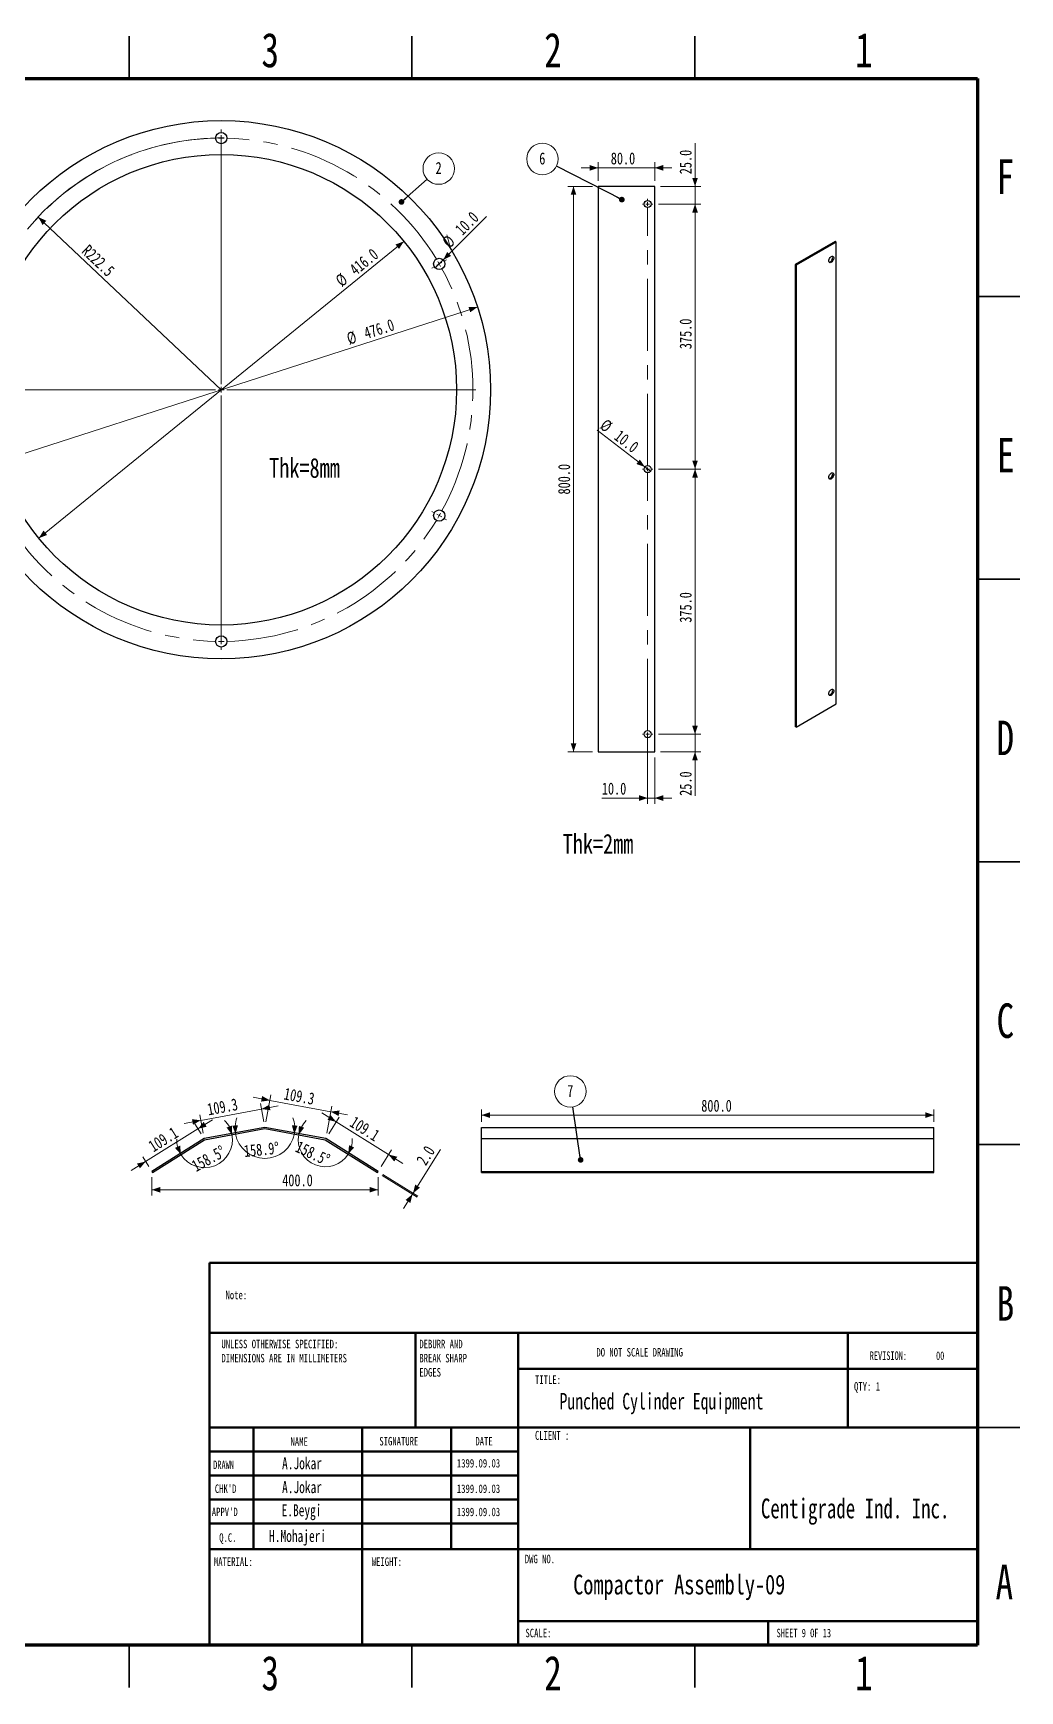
# Paper-space layout 'Sheet9' of a CAD drawing. Header units: millimetres. Extents: x 2 to 418, y 2 to 295.
# Drawn here: x 243 to 417.5, y 1.9 to 295 of the extents above; entities that cross this region are included whole.
import ezdxf

# ---------------------------------------------------------------- set-up
doc = ezdxf.new("R2010")
doc.units = ezdxf.units.MM
doc.linetypes.add('CENTERX2', pattern=[20.32, 12.7, -2.54, 2.54, -2.54])
doc.styles.add('SLDTEXTSTYLE0', font='TXT', dxfattribs={"width": 0.75})
doc.styles.add('SLDTEXTSTYLE1', font='TXT', dxfattribs={"width": 0.686449})
doc.styles.add('SLDTEXTSTYLE2', font='TXT', dxfattribs={"width": 0.652778})
doc.styles.add('SLDTEXTSTYLE3', font='TXT', dxfattribs={"width": 0.692308})
doc.styles.add('SLDTEXTSTYLE4', font='TXT', dxfattribs={"width": 0.7})
doc.dimstyles.new('SLDDIMSTYLE18', dxfattribs={"dimtxt": 2.116667, "dimasz": 1.5, "dimexe": 0, "dimexo": 0.0625, "dimgap": 0.529167, "dimtad": 1, "dimdec": 1, "dimlfac": 5, "dimrnd": 1e-09, "dimzin": 4, "dimdsep": 46, "dimtxsty": 'SLDTEXTSTYLE0', "dimsah": 1, "dimcen": 0, "dimadec": 0, "dimazin": 1, "dimtfac": 1, "dimtdec": 0, "dimtmove": 0, "dimatfit": 3, "dimfxl": 1, "dimfrac": 2, "dimtolj": 1, "dimtzin": 12, "dimarcsym": 0})
doc.dimstyles.new('SLDDIMSTYLE19', dxfattribs={"dimtxt": 2.116667, "dimasz": 1.5, "dimexe": 0, "dimexo": 0.0625, "dimgap": 0.529167, "dimtad": 1, "dimdec": 1, "dimlfac": 5, "dimrnd": 1e-09, "dimzin": 12, "dimdsep": 46, "dimtxsty": 'SLDTEXTSTYLE0', "dimsah": 1, "dimcen": 0, "dimadec": 0, "dimazin": 3, "dimtfac": 1, "dimtdec": 0, "dimtofl": 0, "dimtmove": 0, "dimatfit": 3, "dimfxl": 1, "dimfrac": 2, "dimtolj": 1, "dimtzin": 12, "dimarcsym": 0})
doc.dimstyles.new('SLDDIMSTYLE20', dxfattribs={"dimtxt": 2.116667, "dimasz": 1.5, "dimexe": 0, "dimexo": 0.0625, "dimgap": 0.529167, "dimtad": 1, "dimdec": 1, "dimlfac": 5, "dimrnd": 1e-09, "dimzin": 4, "dimdsep": 46, "dimtxsty": 'SLDTEXTSTYLE0', "dimblk1": 'NONE', "dimsah": 1, "dimcen": 0, "dimadec": 0, "dimazin": 1, "dimtfac": 1, "dimtdec": 0, "dimtmove": 0, "dimatfit": 3, "dimldrblk": 'NONE', "dimfxl": 1, "dimfrac": 2, "dimtolj": 1, "dimtzin": 12, "dimarcsym": 0})
doc.dimstyles.new('SLDDIMSTYLE24', dxfattribs={"dimtxt": 2.116667, "dimasz": 1.5, "dimexe": 0, "dimexo": 0.0625, "dimgap": 0.529167, "dimtad": 1, "dimdec": 1, "dimlfac": 8, "dimrnd": 1e-09, "dimzin": 4, "dimdsep": 46, "dimtxsty": 'SLDTEXTSTYLE0', "dimblk1": 'NONE', "dimsah": 1, "dimcen": 0, "dimadec": 0, "dimazin": 1, "dimtfac": 1, "dimtdec": 0, "dimtmove": 0, "dimatfit": 3, "dimldrblk": 'NONE', "dimfxl": 1, "dimfrac": 2, "dimtolj": 1, "dimtzin": 12, "dimarcsym": 0})
doc.dimstyles.new('SLDDIMSTYLE29', dxfattribs={"dimtxt": 2.116667, "dimasz": 1.5, "dimexe": 0, "dimexo": 0.0625, "dimgap": 0.529167, "dimtad": 1, "dimdec": 1, "dimlfac": 8, "dimrnd": 1e-09, "dimzin": 4, "dimdsep": 46, "dimtxsty": 'SLDTEXTSTYLE0', "dimsah": 1, "dimcen": 0.09, "dimadec": 0, "dimazin": 1, "dimtfac": 1, "dimtdec": 0, "dimtofl": 0, "dimtmove": 0, "dimatfit": 3, "dimfxl": 1, "dimfrac": 2, "dimtolj": 1, "dimtzin": 12, "dimarcsym": 0})
doc.dimstyles.new('SLDDIMSTYLE3', dxfattribs={"dimtxt": 0.18, "dimasz": 1, "dimexe": 0, "dimexo": 0.0625, "dimgap": 0, "dimtad": 0, "dimtih": 1, "dimtoh": 1, "dimdec": 0, "dimrnd": 1e-09, "dimzin": 0, "dimdsep": 46, "dimtxsty": 'Standard', "dimblk1": 'DOT', "dimblk2": 'DOT', "dimsah": 1, "dimcen": 0.09, "dimadec": 0, "dimazin": 0, "dimtfac": 1, "dimtdec": 0, "dimtofl": 0, "dimtmove": 0, "dimatfit": 3, "dimldrblk": 'DOT', "dimfxl": 1, "dimfrac": 2, "dimtolj": 1, "dimtzin": 0, "dimarcsym": 0})
doc.dimstyles.new('SLDDIMSTYLE30', dxfattribs={"dimtxt": 2.116667, "dimasz": 1.5, "dimexe": 0, "dimexo": 0.0625, "dimgap": 0.529167, "dimtad": 1, "dimdec": 1, "dimlfac": 8, "dimrnd": 1e-09, "dimzin": 4, "dimdsep": 46, "dimtxsty": 'SLDTEXTSTYLE0', "dimsah": 1, "dimcen": 0.09, "dimadec": 0, "dimazin": 1, "dimtfac": 1, "dimtdec": 0, "dimtmove": 0, "dimatfit": 0, "dimfxl": 1, "dimfrac": 2, "dimtolj": 1, "dimtzin": 12, "dimarcsym": 0})
doc.dimstyles.new('SLDDIMSTYLE4', dxfattribs={"dimtxt": 2.116667, "dimasz": 1.5, "dimexe": 0, "dimexo": 0.0625, "dimgap": 0.529167, "dimtad": 1, "dimdec": 1, "dimlfac": 10, "dimrnd": 1e-09, "dimzin": 4, "dimdsep": 46, "dimtxsty": 'SLDTEXTSTYLE0', "dimsah": 1, "dimcen": 0.09, "dimadec": 0, "dimazin": 1, "dimtfac": 1, "dimtdec": 0, "dimtofl": 0, "dimtmove": 0, "dimatfit": 3, "dimfxl": 1, "dimfrac": 2, "dimtolj": 1, "dimtzin": 12, "dimarcsym": 0})
doc.dimstyles.new('SLDDIMSTYLE49', dxfattribs={"dimtxt": 2.116667, "dimasz": 1.5, "dimexe": 0, "dimexo": 0.0625, "dimgap": 0.529167, "dimtad": 1, "dimdec": 1, "dimlfac": 10, "dimrnd": 1e-09, "dimzin": 12, "dimdsep": 46, "dimtxsty": 'SLDTEXTSTYLE0', "dimsah": 1, "dimcen": 0.09, "dimadec": 0, "dimazin": 3, "dimtfac": 1, "dimtdec": 0, "dimtmove": 0, "dimatfit": 0, "dimfxl": 1, "dimfrac": 2, "dimtolj": 1, "dimtzin": 12, "dimarcsym": 0})
doc.dimstyles.new('SLDDIMSTYLE50', dxfattribs={"dimtxt": 2.116667, "dimasz": 1.5, "dimexe": 0, "dimexo": 0.0625, "dimgap": 0.529167, "dimtad": 1, "dimdec": 4, "dimlfac": 10, "dimzin": 12, "dimdsep": 46, "dimtxsty": 'SLDTEXTSTYLE0', "dimsah": 1, "dimcen": 0.09, "dimazin": 3, "dimtfac": 1, "dimtdec": 0, "dimtofl": 0, "dimtmove": 0, "dimatfit": 3, "dimfxl": 1, "dimfrac": 2, "dimtolj": 1, "dimtzin": 12, "dimarcsym": 0})
doc.dimstyles.new('SLDDIMSTYLE6', dxfattribs={"dimtxt": 2.116667, "dimasz": 1.5, "dimexe": 0, "dimexo": 0.0625, "dimgap": 0.529167, "dimtad": 1, "dimdec": 1, "dimlfac": 10, "dimrnd": 1e-09, "dimzin": 4, "dimdsep": 46, "dimtxsty": 'SLDTEXTSTYLE0', "dimsah": 1, "dimcen": 0.09, "dimadec": 0, "dimazin": 1, "dimtfac": 1, "dimtdec": 0, "dimtmove": 0, "dimatfit": 0, "dimfxl": 1, "dimfrac": 2, "dimtolj": 1, "dimtzin": 12, "dimarcsym": 0})

# ---------------------------------------------------------------- blocks, each defined once
blk = doc.blocks.new('SW_NOTE_102')
at = {"color": 0, "linetype": 'Continuous', "lineweight": 0, "char_height": 1.5, "attachment_point": 1, "style": 'SLDTEXTSTYLE0'}
for s, insert in [('UNLESS OTHERWISE SPECIFIED:', (0, 1.93)), ('DIMENSIONS ARE IN MILLIMETERS', (0, -0.57))]:
    blk.add_mtext(s, dxfattribs=dict(at, insert=insert))
blk = doc.blocks.new('SW_NOTE_103')
at = {"color": 0, "linetype": 'Continuous', "lineweight": 0, "char_height": 1.5, "attachment_point": 1, "style": 'SLDTEXTSTYLE0'}
for s, insert in [('DEBURR AND', (0, 1.93)), ('BREAK SHARP', (0, -0.57)), ('EDGES', (0, -3.07))]:
    blk.add_mtext(s, dxfattribs=dict(at, insert=insert))
blk = doc.blocks.new('_D_159')
at = {"color": 7, "linetype": 'Continuous', "lineweight": 18}
blk.add_line((308.57, 258.23), (244.01, 205.75), dxfattribs=at)
for points in [[(308.57, 258.23), (307.09, 257.67), (307.72, 256.89)], [(244.01, 205.75), (245.48, 206.31), (244.85, 207.09)]]:
    blk.add_solid(points, dxfattribs=at)
at = {"color": 7, "linetype": 'Continuous', "lineweight": 18, "char_height": 2.117, "attachment_point": 1, "rotation": 39.1033, "style": 'SLDTEXTSTYLE0'}
for s, insert in [('416.0', (298.73, 253.74)), ('%%c', (296.25, 251.73))]:
    blk.add_mtext(s, dxfattribs=dict(at, insert=insert))
blk = doc.blocks.new('_D_160')
at = {"color": 7, "linetype": 'Continuous', "lineweight": 18}
blk.add_line((243.92, 262.53), (276.29, 231.99), dxfattribs=at)
blk.add_arc((276.29, 231.99), 44.53, 89.3564, 137.949, dxfattribs=at)
blk.add_solid([(243.92, 262.53), (244.67, 261.14), (245.36, 261.86)], dxfattribs=at)
at = {"color": 7, "linetype": 'Continuous', "lineweight": 18, "insert": (252.89, 257.82), "char_height": 2.117, "attachment_point": 1, "rotation": 316.6617, "style": 'SLDTEXTSTYLE0'}
blk.add_mtext('R222.5', dxfattribs=at)
blk = doc.blocks.new('_D_161')
at = {"color": 7, "linetype": 'Continuous', "lineweight": 18}
blk.add_line((321.58, 246.62), (230.99, 217.36), dxfattribs=at)
for points in [[(321.58, 246.62), (320, 246.63), (320.31, 245.68)], [(230.99, 217.36), (232.57, 217.35), (232.26, 218.3)]]:
    blk.add_solid(points, dxfattribs=at)
at = {"color": 7, "linetype": 'Continuous', "lineweight": 18, "char_height": 2.117, "attachment_point": 1, "rotation": 17.8987, "style": 'SLDTEXTSTYLE0'}
for s, insert in [('476.0', (301.29, 242.93)), ('%%c', (298.24, 241.95))]:
    blk.add_mtext(s, dxfattribs=dict(at, insert=insert))
blk = doc.blocks.new('_D_162')
at = {"color": 7, "linetype": 'Continuous', "lineweight": 18}
for q in [(323.2, 262.61), (314.12, 253.53)]:
    blk.add_line((315.53, 254.95), q, dxfattribs=at)
blk.add_solid([(315.53, 254.95), (316.95, 255.65), (316.24, 256.36)], dxfattribs=at)
at = {"color": 7, "linetype": 'Continuous', "lineweight": 18, "char_height": 2.117, "attachment_point": 1, "rotation": 45, "style": 'SLDTEXTSTYLE0'}
for s, insert in [('10.0', (317.43, 260.64)), ('%%c', (315.17, 258.39))]:
    blk.add_mtext(s, dxfattribs=dict(at, insert=insert))
blk = doc.blocks.new('_NONE')
blk = doc.blocks.new('SW_NOTE_106')
at = {"color": 0, "linetype": 'Continuous', "lineweight": 0}
blk.add_circle((2.07, 1.85), 2.78, dxfattribs=at)
at = {"color": 0, "linetype": 'Continuous', "lineweight": 0, "insert": (2.05, 3.02), "char_height": 2.12, "attachment_point": 2, "style": 'SLDTEXTSTYLE0'}
blk.add_mtext('2', dxfattribs=at)
blk = doc.blocks.new('_DOT')
at = {"color": 0, "linetype": 'ByBlock', "lineweight": -2}
blk.add_line((-0.5, 0), (-1, 0), dxfattribs=at)
at = {"color": 0, "linetype": 'ByBlock', "const_width": 0.5}
blk.add_lwpolyline([(-0.25, 0, 1), (0.25, 0, 1)], format="xyb", close=True, dxfattribs=at)
blk = doc.blocks.new('SW_CENTERMARKSYMBOL_23')
at = {"color": 0, "linetype": 'Continuous', "lineweight": 0}
for p, q in [((-38.54, 23.25), (-38.54, 23.75)), ((-38.54, -21.25), (-38.54, 22.75)), ((-38.54, 22.25), (-38.54, 22.75)), ((-38.54, 22.25), (-38.54, 21.75)), ((-38.54, 21.25), (-38.54, 20.75)), ((-77.94, 0.5), (-78.38, 0.75)), ((-77.08, 0), (-77.51, 0.25)), ((-77.08, 0), (-76.64, -0.25)), ((0, 0), (-0.43, -0.25)), ((0, 0), (0.43, 0.25)), ((0.87, 0.5), (1.3, 0.75)), ((-76.21, -0.5), (-75.78, -0.75)), ((-0.87, -0.5), (-1.3, -0.75)), ((-39.54, -22.25), (-83.54, -22.25)), ((-38.54, -22.25), (-39.04, -22.25)), ((-38.54, -22.25), (-38.54, -21.75)), ((-38.54, -22.25), (-38.54, -22.75)), ((-38.54, -22.25), (-38.04, -22.25)), ((-38.54, -23.25), (-38.54, -67.25)), ((-37.54, -22.25), (6.46, -22.25)), ((-76.21, -44), (-75.78, -43.75)), ((-0.87, -44), (-1.3, -43.75)), ((-77.94, -45), (-78.38, -45.25)), ((-77.08, -44.5), (-77.51, -44.75)), ((-77.08, -44.5), (-76.64, -44.25)), ((0, -44.5), (-0.43, -44.25)), ((0, -44.5), (0.43, -44.75)), ((0.87, -45), (1.3, -45.25)), ((-38.54, -65.75), (-38.54, -65.25)), ((-38.54, -66.75), (-38.54, -66.25)), ((-38.54, -66.75), (-38.54, -67.25)), ((-38.54, -67.75), (-38.54, -68.25))]:
    blk.add_line(p, q, dxfattribs=at)
at = {"color": 0, "linetype": 'CENTERX2', "lineweight": 0}
for start, end in [(91.2875, 148.7125), (31.2875, 88.7125), (151.2875, 208.7125), (331.2875, 28.7125), (211.2875, 268.7125), (271.2875, 328.7125)]:
    blk.add_arc((-38.54, -22.25), 44.5, start, end, dxfattribs=at)
at = {"color": 0, "linetype": 'Continuous', "lineweight": 0}
for start, end in [(90, 90.6438), (89.3562, 90), (150, 150.6438), (149.3562, 150), (30, 30.6438), (29.3562, 30), (209.3562, 210), (210, 210.6438), (329.3562, 330), (330, 330.6438), (269.3562, 270), (270, 270.6438)]:
    blk.add_arc((-38.54, -22.25), 44.5, start, end, dxfattribs=at)
blk = doc.blocks.new('_D_171')
at = {"color": 7, "linetype": 'Continuous', "lineweight": 18}
for p, q in [((296.61, 102.53), (294.07, 104.12)), ((295.28, 100.41), (297.14, 103.38)), ((305.86, 96.74), (296.61, 102.53)), ((304.53, 94.62), (306.39, 97.59)), ((305.86, 96.74), (308.4, 95.15))]:
    blk.add_line(p, q, dxfattribs=at)
for points in [[(296.61, 102.53), (295.6, 103.75), (295.07, 102.9)], [(305.86, 96.74), (306.86, 95.52), (307.4, 96.37)]]:
    blk.add_solid(points, dxfattribs=at)
at = {"color": 7, "linetype": 'Continuous', "lineweight": 18, "insert": (299.95, 103.66), "char_height": 2.117, "attachment_point": 1, "rotation": 327.9576, "style": 'SLDTEXTSTYLE0'}
blk.add_mtext('109.1', dxfattribs=at)
blk = doc.blocks.new('_D_172')
at = {"color": 7, "linetype": 'Continuous', "lineweight": 18}
for p, q in [((284.89, 106.33), (281.94, 106.88)), ((284.19, 102.55), (285.07, 107.31)), ((295.64, 104.33), (284.89, 106.33)), ((294.94, 100.55), (295.82, 105.31)), ((295.64, 104.33), (298.59, 103.78))]:
    blk.add_line(p, q, dxfattribs=at)
for points in [[(284.89, 106.33), (283.51, 107.1), (283.32, 106.11)], [(295.64, 104.33), (297.02, 103.57), (297.21, 104.55)]]:
    blk.add_solid(points, dxfattribs=at)
at = {"color": 7, "linetype": 'Continuous', "lineweight": 18, "insert": (287.61, 108.6), "char_height": 2.117, "attachment_point": 1, "rotation": 349.4608, "style": 'SLDTEXTSTYLE0'}
blk.add_mtext('109.3', dxfattribs=at)
blk = doc.blocks.new('_D_173')
at = {"color": 7, "linetype": 'Continuous', "lineweight": 18}
for p, q in [((283.82, 102.55), (283.22, 105.78)), ((272.65, 102.8), (269.7, 102.25)), ((273.07, 100.55), (272.47, 103.78)), ((283.4, 104.8), (272.65, 102.8)), ((283.4, 104.8), (286.35, 105.34))]:
    blk.add_line(p, q, dxfattribs=at)
for points in [[(283.4, 104.8), (284.97, 104.58), (284.78, 105.56)], [(272.65, 102.8), (271.09, 103.01), (271.27, 102.03)]]:
    blk.add_solid(points, dxfattribs=at)
at = {"color": 7, "linetype": 'Continuous', "lineweight": 18, "insert": (273.64, 105.75), "char_height": 2.117, "attachment_point": 1, "rotation": 10.5392, "style": 'SLDTEXTSTYLE0'}
blk.add_mtext('109.3', dxfattribs=at)
blk = doc.blocks.new('_D_174')
at = {"color": 7, "linetype": 'Continuous', "lineweight": 18}
for p, q in [((272.16, 101.31), (274.7, 102.9)), ((272.16, 101.31), (262.91, 95.52)), ((272.72, 100.41), (271.63, 102.16)), ((262.91, 95.52), (260.37, 93.93)), ((263.47, 94.62), (262.38, 96.37))]:
    blk.add_line(p, q, dxfattribs=at)
for points in [[(272.16, 101.31), (273.7, 101.68), (273.17, 102.53)], [(262.91, 95.52), (261.37, 95.15), (261.9, 94.3)]]:
    blk.add_solid(points, dxfattribs=at)
at = {"color": 7, "linetype": 'Continuous', "lineweight": 18, "insert": (263.16, 98.9), "char_height": 2.117, "attachment_point": 1, "rotation": 32.0424, "style": 'SLDTEXTSTYLE0'}
blk.add_mtext('109.1', dxfattribs=at)
blk = doc.blocks.new('_D_175')
at = {"color": 7, "linetype": 'Continuous', "lineweight": 18}
for p, q in [((310.19, 89.9), (315.04, 97.64)), ((304.74, 93.07), (310.94, 89.2)), ((304.85, 93.24), (311.04, 89.37)), ((310.09, 89.73), (308.5, 87.19)), ((310.09, 89.73), (310.19, 89.9))]:
    blk.add_line(p, q, dxfattribs=at)
for points in [[(310.19, 89.9), (311.41, 90.9), (310.57, 91.44)], [(310.09, 89.73), (308.87, 88.72), (309.72, 88.19)]]:
    blk.add_solid(points, dxfattribs=at)
at = {"color": 7, "linetype": 'Continuous', "lineweight": 18, "insert": (310.65, 95.78), "char_height": 2.117, "attachment_point": 1, "rotation": 57.9576, "style": 'SLDTEXTSTYLE0'}
blk.add_mtext('2.0', dxfattribs=at)
blk = doc.blocks.new('_D_176')
at = {"color": 7, "linetype": 'Continuous', "lineweight": 18}
for p, q in [((264, 92.77), (264, 89.53)), ((304, 92.77), (304, 89.53)), ((304, 90.53), (264, 90.53))]:
    blk.add_line(p, q, dxfattribs=at)
for points in [[(264, 90.53), (265.5, 90.03), (265.5, 91.03)], [(304, 90.53), (302.5, 91.03), (302.5, 90.03)]]:
    blk.add_solid(points, dxfattribs=at)
at = {"color": 7, "linetype": 'Continuous', "lineweight": 18, "insert": (287.06, 93.26), "char_height": 2.117, "attachment_point": 1, "style": 'SLDTEXTSTYLE0'}
blk.add_mtext('400.0', dxfattribs=at)
blk = doc.blocks.new('_D_177')
at = {"color": 7, "linetype": 'Continuous', "lineweight": 18}
for start, end in [(135.039, 169.4608), (169.4608, 327.9576), (327.9576, 2.3794)]:
    blk.add_arc((294.68, 99.37), 4.78, start, end, dxfattribs=at)
for points in [[(289.98, 100.25), (290.94, 101.5), (290, 101.83)], [(298.73, 96.84), (299.79, 98.02), (298.87, 98.41)]]:
    blk.add_solid(points, dxfattribs=at)
at = {"color": 7, "linetype": 'Continuous', "lineweight": 18, "insert": (290.11, 99.26), "char_height": 2.117, "attachment_point": 1, "rotation": 334.7431, "style": 'SLDTEXTSTYLE0'}
blk.add_mtext('158.5°', dxfattribs=at)
blk = doc.blocks.new('_D_178')
at = {"color": 7, "linetype": 'Continuous', "lineweight": 18}
for start, end in [(159.1901, 190.5392), (349.4608, 20.8099), (190.5392, 349.4608)]:
    blk.add_arc((284, 101.36), 5.29, start, end, dxfattribs=at)
for points in [[(278.8, 100.39), (279.23, 101.91), (278.23, 101.87)], [(289.2, 100.39), (289.77, 101.87), (288.77, 101.91)]]:
    blk.add_solid(points, dxfattribs=at)
at = {"color": 7, "linetype": 'Continuous', "lineweight": 18, "insert": (280.19, 98.41), "char_height": 2.117, "attachment_point": 1, "rotation": 5.5704, "style": 'SLDTEXTSTYLE0'}
blk.add_mtext('158.9°', dxfattribs=at)
blk = doc.blocks.new('_D_179')
at = {"color": 7, "linetype": 'Continuous', "lineweight": 18}
for start, end in [(10.5392, 44.0248), (212.0424, 10.5392), (178.5568, 212.0424)]:
    blk.add_arc((273.33, 99.37), 4.93, start, end, dxfattribs=at)
for points in [[(278.17, 100.27), (278.16, 101.86), (277.21, 101.53)], [(269.15, 96.76), (269.01, 98.33), (268.09, 97.93)]]:
    blk.add_solid(points, dxfattribs=at)
at = {"color": 7, "linetype": 'Continuous', "lineweight": 18, "insert": (270.8, 95.49), "char_height": 2.117, "attachment_point": 1, "rotation": 28.6381, "style": 'SLDTEXTSTYLE0'}
blk.add_mtext('158.5°', dxfattribs=at)
blk = doc.blocks.new('_D_180')
at = {"color": 7, "linetype": 'Continuous', "lineweight": 18}
for p, q in [((322.29, 102.56), (322.29, 104.72)), ((322.29, 103.72), (402.29, 103.72)), ((402.29, 102.56), (402.29, 104.72))]:
    blk.add_line(p, q, dxfattribs=at)
for points in [[(322.29, 103.72), (323.79, 103.22), (323.79, 104.22)], [(402.29, 103.72), (400.79, 104.22), (400.79, 103.22)]]:
    blk.add_solid(points, dxfattribs=at)
at = {"color": 7, "linetype": 'Continuous', "lineweight": 18, "insert": (361.16, 106.45), "char_height": 2.117, "attachment_point": 1, "style": 'SLDTEXTSTYLE0'}
blk.add_mtext('800.0', dxfattribs=at)
blk = doc.blocks.new('SW_NOTE_108')
at = {"color": 0, "linetype": 'Continuous', "lineweight": 0}
blk.add_circle((-0.41, 2.75), 2.78, dxfattribs=at)
at = {"color": 0, "linetype": 'Continuous', "lineweight": 0, "insert": (-0.43, 3.91), "char_height": 2.12, "attachment_point": 2, "style": 'SLDTEXTSTYLE0'}
blk.add_mtext('7', dxfattribs=at)
blk = doc.blocks.new('_D_181')
at = {"color": 7, "linetype": 'Continuous', "lineweight": 18}
for p, q in [((342.93, 271.23), (339.93, 271.23)), ((342.93, 268.96), (342.93, 272.23)), ((352.93, 271.23), (342.93, 271.23)), ((352.93, 268.96), (352.93, 272.23)), ((352.93, 271.23), (355.93, 271.23))]:
    blk.add_line(p, q, dxfattribs=at)
for points in [[(342.93, 271.23), (341.43, 271.73), (341.43, 270.73)], [(352.93, 271.23), (354.43, 270.73), (354.43, 271.73)]]:
    blk.add_solid(points, dxfattribs=at)
at = {"color": 7, "linetype": 'Continuous', "lineweight": 18, "insert": (345.16, 273.96), "char_height": 2.117, "attachment_point": 1, "style": 'SLDTEXTSTYLE0'}
blk.add_mtext('80.0', dxfattribs=at)
blk = doc.blocks.new('_D_182')
at = {"color": 7, "linetype": 'Continuous', "lineweight": 18}
for p, q in [((341.93, 267.96), (337.57, 267.96)), ((338.57, 267.96), (338.57, 167.96)), ((341.93, 167.96), (337.57, 167.96))]:
    blk.add_line(p, q, dxfattribs=at)
for points in [[(338.57, 267.96), (338.07, 266.46), (339.07, 266.46)], [(338.57, 167.96), (339.07, 169.46), (338.07, 169.46)]]:
    blk.add_solid(points, dxfattribs=at)
at = {"color": 7, "linetype": 'Continuous', "lineweight": 18, "insert": (335.84, 213.47), "char_height": 2.117, "attachment_point": 1, "rotation": 90, "style": 'SLDTEXTSTYLE0'}
blk.add_mtext('800.0', dxfattribs=at)
blk = doc.blocks.new('_D_183')
at = {"color": 7, "linetype": 'Continuous', "lineweight": 18}
for p, q in [((351.68, 171.02), (351.68, 158.79)), ((352.93, 166.96), (352.93, 158.79)), ((351.68, 159.79), (343.58, 159.79)), ((351.68, 159.79), (352.93, 159.79)), ((352.93, 159.79), (355.93, 159.79))]:
    blk.add_line(p, q, dxfattribs=at)
for points in [[(351.68, 159.79), (350.18, 160.29), (350.18, 159.29)], [(352.93, 159.79), (354.43, 159.29), (354.43, 160.29)]]:
    blk.add_solid(points, dxfattribs=at)
at = {"color": 7, "linetype": 'Continuous', "lineweight": 18, "insert": (343.58, 162.52), "char_height": 2.117, "attachment_point": 1, "style": 'SLDTEXTSTYLE0'}
blk.add_mtext('10.0', dxfattribs=at)
blk = doc.blocks.new('_D_184')
at = {"color": 7, "linetype": 'Continuous', "lineweight": 18}
for p, q in [((360.06, 171.08), (360.06, 174.08)), ((353.62, 171.08), (361.06, 171.08)), ((360.06, 167.96), (360.06, 171.08)), ((353.93, 167.96), (361.06, 167.96)), ((360.06, 167.96), (360.06, 160.18))]:
    blk.add_line(p, q, dxfattribs=at)
for points in [[(360.06, 171.08), (360.56, 172.58), (359.56, 172.58)], [(360.06, 167.96), (359.56, 166.46), (360.56, 166.46)]]:
    blk.add_solid(points, dxfattribs=at)
at = {"color": 7, "linetype": 'Continuous', "lineweight": 18, "insert": (357.33, 160.18), "char_height": 2.117, "attachment_point": 1, "rotation": 90, "style": 'SLDTEXTSTYLE0'}
blk.add_mtext('25.0', dxfattribs=at)
blk = doc.blocks.new('_D_185')
at = {"color": 7, "linetype": 'Continuous', "lineweight": 18}
for p, q in [((353.62, 217.96), (361.06, 217.96)), ((360.06, 171.08), (360.06, 217.96)), ((353.62, 171.08), (361.06, 171.08))]:
    blk.add_line(p, q, dxfattribs=at)
for points in [[(360.06, 217.96), (359.56, 216.46), (360.56, 216.46)], [(360.06, 171.08), (360.56, 172.58), (359.56, 172.58)]]:
    blk.add_solid(points, dxfattribs=at)
at = {"color": 7, "linetype": 'Continuous', "lineweight": 18, "insert": (357.33, 190.8), "char_height": 2.117, "attachment_point": 1, "rotation": 90, "style": 'SLDTEXTSTYLE0'}
blk.add_mtext('375.0', dxfattribs=at)
blk = doc.blocks.new('_D_186')
at = {"color": 7, "linetype": 'Continuous', "lineweight": 18}
for p, q in [((353.62, 264.83), (361.06, 264.83)), ((360.06, 217.96), (360.06, 264.83)), ((353.62, 217.96), (361.06, 217.96))]:
    blk.add_line(p, q, dxfattribs=at)
for points in [[(360.06, 264.83), (359.56, 263.33), (360.56, 263.33)], [(360.06, 217.96), (360.56, 219.46), (359.56, 219.46)]]:
    blk.add_solid(points, dxfattribs=at)
at = {"color": 7, "linetype": 'Continuous', "lineweight": 18, "insert": (357.33, 239.17), "char_height": 2.117, "attachment_point": 1, "rotation": 90, "style": 'SLDTEXTSTYLE0'}
blk.add_mtext('375.0', dxfattribs=at)
blk = doc.blocks.new('_D_187')
at = {"color": 7, "linetype": 'Continuous', "lineweight": 18}
for p, q in [((360.06, 267.96), (360.06, 275.57)), ((353.93, 267.96), (361.06, 267.96)), ((360.06, 264.83), (360.06, 267.96)), ((353.62, 264.83), (361.06, 264.83)), ((360.06, 264.83), (360.06, 261.83))]:
    blk.add_line(p, q, dxfattribs=at)
for points in [[(360.06, 267.96), (360.56, 269.46), (359.56, 269.46)], [(360.06, 264.83), (359.56, 263.33), (360.56, 263.33)]]:
    blk.add_solid(points, dxfattribs=at)
at = {"color": 7, "linetype": 'Continuous', "lineweight": 18, "insert": (357.33, 270.1), "char_height": 2.117, "attachment_point": 1, "rotation": 90, "style": 'SLDTEXTSTYLE0'}
blk.add_mtext('25.0', dxfattribs=at)
blk = doc.blocks.new('_D_188')
at = {"color": 7, "linetype": 'Continuous', "lineweight": 18}
for q in [(342.73, 224.85), (352.18, 217.58)]:
    blk.add_line((351.19, 218.34), q, dxfattribs=at)
blk.add_solid([(351.19, 218.34), (350.3, 219.65), (349.69, 218.86)], dxfattribs=at)
at = {"color": 7, "linetype": 'Continuous', "lineweight": 18, "char_height": 2.117, "attachment_point": 1, "rotation": 322.3963, "style": 'SLDTEXTSTYLE0'}
for s, insert in [('%%c', (344.36, 226.98)), ('10.0', (346.89, 225.03))]:
    blk.add_mtext(s, dxfattribs=dict(at, insert=insert))
blk = doc.blocks.new('SW_NOTE_109')
at = {"color": 0, "linetype": 'Continuous', "lineweight": 0}
blk.add_circle((-2.48, 1.27), 2.78, dxfattribs=at)
at = {"color": 0, "linetype": 'Continuous', "lineweight": 0, "insert": (-2.5, 2.43), "char_height": 2.12, "attachment_point": 2, "style": 'SLDTEXTSTYLE0'}
blk.add_mtext('6', dxfattribs=at)
blk = doc.blocks.new('SW_CENTERMARKSYMBOL_25')
at = {"color": 0, "linetype": 'Continuous', "lineweight": 0}
for p, q in [((0, 47.5), (0, 47.8125)), ((0, 46.875), (0, 47.1875)), ((-0.625, 46.875), (-0.9375, 46.875)), ((0, 46.875), (-0.3125, 46.875)), ((0, 46.875), (0, 46.5625)), ((0, 46.875), (0.3125, 46.875)), ((0.625, 46.875), (0.9375, 46.875)), ((-0.625, 0), (-0.9375, 0)), ((0, 0), (-0.3125, 0)), ((0, 0), (0, 0.3125)), ((0, 0), (0, -0.3125)), ((0, 0), (0.3125, 0)), ((0.625, 0), (0.9375, 0)), ((-0.625, -46.875), (-0.9375, -46.875)), ((0, -46.875), (-0.3125, -46.875)), ((0, -46.875), (0, -46.5625)), ((0, -46.875), (0, -47.1875)), ((0, -46.875), (0.3125, -46.875)), ((0.625, -46.875), (0.9375, -46.875)), ((0, -47.5), (0, -47.8125))]:
    blk.add_line(p, q, dxfattribs=at)
at = {"color": 0, "linetype": 'CENTERX2', "lineweight": 0}
for p, q in [((0, 0.625), (0, 46.25)), ((0, -46.25), (0, -0.625))]:
    blk.add_line(p, q, dxfattribs=at)

psp = doc.layouts.new('Sheet9')

# ---------------------------------------------------------------- linework, layer by layer
at = {"color": 7, "linetype": 'Continuous', "lineweight": 35}
for p, q in [((260, 287), (260, 294.5)), ((310, 287), (310, 294.5)), ((360, 287), (360, 294.5)), ((410, 248.5), (417.5, 248.5)), ((410, 198.5), (417.5, 198.5)), ((417.5, 148.5), (410, 148.5)), ((410, 148.5), (417.5, 148.5)), ((410, 98.5), (417.5, 98.5)), ((410, 48.5), (417.5, 48.5)), ((260, 10), (260, 2.5)), ((310, 10), (310, 2.5)), ((360, 10), (360, 2.5))]:
    psp.add_line(p, q, dxfattribs=at)
at = {"color": 7, "linetype": 'Continuous', "lineweight": 70}
for p, q in [((10, 287), (410, 287)), ((410, 287), (410, 10)), ((410, 10), (10, 10))]:
    psp.add_line(p, q, dxfattribs=at)
at = {"color": 7, "linetype": 'Continuous', "lineweight": 25}
for p, q in [((342.930846, 267.956581), (342.930846, 167.956581)), ((352.930846, 267.956581), (342.930846, 267.956581)), ((352.930846, 167.956581), (352.930846, 267.956581)), ((384.849441, 258.192422), (377.778373, 254.110381)), ((385.026218, 258.090371), (377.95515, 254.00833)), ((385.026218, 258.090371), (384.849441, 258.192422)), ((385.026218, 176.43629), (385.026218, 258.090371)), ((377.95515, 254.00833), (377.778373, 254.110381)), ((377.778373, 254.110381), (377.778373, 172.4563)), ((377.95515, 254.00833), (377.95515, 172.354249)), ((377.95515, 172.354249), (385.026218, 176.43629)), ((377.95515, 172.354249), (377.778373, 172.4563)), ((342.930846, 167.956581), (352.930846, 167.956581)), ((284.003206, 101.563102), (273.253206, 99.563102)), ((273.327124, 99.373422), (284.003206, 101.35967)), ((294.753206, 99.563102), (284.003206, 101.563102)), ((284.003206, 101.35967), (294.679288, 99.373422)), ((322.286426, 101.563102), (402.286426, 101.563102)), ((322.286426, 99.563102), (322.286426, 101.563102)), ((402.286426, 99.563102), (402.286426, 101.563102)), ((273.253206, 99.563102), (264.003206, 93.773534)), ((264.109315, 93.604003), (273.327124, 99.373422)), ((294.679288, 99.373422), (303.897097, 93.604003)), ((304.003206, 93.773534), (294.753206, 99.563102)), ((322.286426, 93.773534), (322.286426, 99.563102)), ((322.286426, 99.563102), (402.286426, 99.563102)), ((402.286426, 93.773534), (402.286426, 99.563102)), ((264.003206, 93.773534), (264.109315, 93.604003)), ((303.897097, 93.604003), (304.003206, 93.773534)), ((322.286426, 93.773534), (402.286426, 93.773534)), ((322.286426, 93.604003), (322.286426, 93.773534)), ((322.286426, 93.604003), (402.286426, 93.604003)), ((402.286426, 93.604003), (402.286426, 93.773534))]:
    psp.add_line(p, q, dxfattribs=at)
at = {"color": 7, "linetype": 'Continuous', "lineweight": 50}
for p, q in [((274.2, 77.597005), (410, 77.597005)), ((274.2, 77.597005), (274.2, 65.25)), ((274.2, 65.25), (410, 65.25)), ((274.2, 65.25), (274.2, 10.25)), ((310.6, 65.25), (310.6, 48.5)), ((328.8, 65.25), (328.8, 10)), ((387.090026, 48.5), (387.090026, 65.25)), ((410, 58.875), (328.8, 58.875)), ((410, 48.5), (274.2, 48.5)), ((282, 48.5), (282, 27)), ((301.190952, 48.5), (301.190952, 10.25)), ((316.906076, 48.5), (316.906076, 27)), ((328.8, 10.25), (328.8, 48.5)), ((369.78594, 27), (369.78594, 48.5)), ((328.8, 44.25), (274.2, 44.25)), ((328.8, 40), (274.2, 40)), ((328.8, 35.75), (274.2, 35.75)), ((328.8, 31.5), (274.2, 31.5)), ((284.6, 27), (274.2, 27)), ((284.6, 27), (410, 27)), ((328.8, 14.25), (410, 14.25)), ((373, 10), (373, 14.25))]:
    psp.add_line(p, q, dxfattribs=at)
at = {"color": 7, "linetype": 'Continuous', "lineweight": 25, "flags": 128}
for points in [[(383.700392, 254.773298), (383.716781, 254.920447), (383.76473, 255.075603), (383.840685, 255.227261), (383.939012, 255.364172), (384.052418, 255.476182), (384.172493, 255.554985), (384.290331, 255.594734), (384.397193, 255.592484), (384.485153, 255.548399), (384.547688, 255.465751), (384.580159, 255.350668), (384.580159, 255.211686), (384.547688, 255.059112), (384.485153, 254.904263), (384.397193, 254.758622), (384.290331, 254.632991), (384.172493, 254.536688), (384.052418, 254.476855), (383.939012, 254.457929), (383.840685, 254.481314), (383.76473, 254.545276), (383.716781, 254.645072), (383.700392, 254.773298)], [(383.754228, 254.56027), (383.81756, 254.564168), (383.935398, 254.603918), (384.055473, 254.68272), (384.168879, 254.79473), (384.267206, 254.931642), (384.343161, 255.083299), (384.391111, 255.238456), (384.407499, 255.385604)], [(384.407499, 255.385604), (384.391111, 255.513831), (384.353663, 255.598633)], [(383.700392, 216.497948), (383.716781, 216.645096), (383.76473, 216.800253), (383.840685, 216.95191), (383.939012, 217.088822), (384.052418, 217.200832), (384.172493, 217.279634), (384.290331, 217.319384), (384.397193, 217.317133), (384.485153, 217.273049), (384.547688, 217.1904), (384.580159, 217.075317), (384.580159, 216.936335), (384.547688, 216.783762), (384.485153, 216.628912), (384.397193, 216.483271), (384.290331, 216.357641), (384.172493, 216.261337), (384.052418, 216.201504), (383.939012, 216.182578), (383.840685, 216.205964), (383.76473, 216.269926), (383.716781, 216.369721), (383.700392, 216.497948)], [(383.754228, 216.284919), (383.81756, 216.288818), (383.935398, 216.328567), (384.055473, 216.40737), (384.168879, 216.51938), (384.267206, 216.656291), (384.343161, 216.807949), (384.391111, 216.963105), (384.407499, 217.110254)], [(384.407499, 217.110254), (384.391111, 217.23848), (384.353663, 217.323282)], [(383.700392, 178.222597), (383.716781, 178.369745), (383.76473, 178.524902), (383.840685, 178.67656), (383.939012, 178.813471), (384.052418, 178.925481), (384.172493, 179.004283), (384.290331, 179.044033), (384.397193, 179.041782), (384.485153, 178.997698), (384.547688, 178.91505), (384.580159, 178.799967), (384.580159, 178.660985), (384.547688, 178.508411), (384.485153, 178.353562), (384.397193, 178.207921), (384.290331, 178.08229), (384.172493, 177.985987), (384.052418, 177.926154), (383.939012, 177.907228), (383.840685, 177.930613), (383.76473, 177.994575), (383.716781, 178.09437), (383.700392, 178.222597)], [(383.754228, 178.009568), (383.81756, 178.013467), (383.935398, 178.053217), (384.055473, 178.132019), (384.168879, 178.244029), (384.267206, 178.38094), (384.343161, 178.532598), (384.391111, 178.687755), (384.407499, 178.834903)], [(384.407499, 178.834903), (384.391111, 178.96313), (384.353663, 179.047932)]]:
    psp.add_lwpolyline(points, dxfattribs=at)
at = {"color": 7, "linetype": 'Continuous', "lineweight": 25}
for centre, radius in [((276.287219, 231.989677), 47.6), ((276.287219, 276.489677), 1), ((276.287219, 231.989677), 41.6), ((351.680846, 264.831581), 0.625), ((314.82535, 254.239677), 1), ((351.680846, 217.956581), 0.625), ((314.82535, 209.739677), 1), ((276.287219, 187.489677), 1), ((351.680846, 171.081581), 0.625)]:
    psp.add_circle(centre, radius, dxfattribs=at)

# ---------------------------------------------------------------- block references
at = {"color": 7, "linetype": 'Continuous', "lineweight": 0}
for name, p in [('SW_CENTERMARKSYMBOL_23', (314.82535, 254.239677)), ('SW_NOTE_109', (335.551487, 271.525903)), ('SW_NOTE_106', (312.665463, 269.245622)), ('SW_CENTERMARKSYMBOL_25', (351.680846, 217.956581)), ('SW_NOTE_108', (338.424827, 105.161491)), ('SW_NOTE_102', (276.30883, 62.069489)), ('SW_NOTE_103', (311.309216, 62.06949))]:
    psp.add_blockref(name, p, dxfattribs=at)

# ---------------------------------------------------------------- texts
for s, insert, char_height, attachment_point, style in [('3', (284.938617, 295.11369), 6.096, 2, 'SLDTEXTSTYLE0'), ('2', (334.938617, 295.11369), 6.096, 2, 'SLDTEXTSTYLE0'), ('1', (389.938617, 295.11369), 6.096, 2, 'SLDTEXTSTYLE0'), ('F', (414.9365, 272.72569), 6.096, 2, 'SLDTEXTSTYLE0'), ('E', (415.010583, 223.47569), 6.096, 2, 'SLDTEXTSTYLE0'), ('Thk=8mm', (284.749139, 219.924326), 3.5, 1, 'SLDTEXTSTYLE0'), ('D', (414.93015, 173.47569), 6.096, 2, 'SLDTEXTSTYLE0'), ('Thk=2mm', (336.652892, 153.460823), 3.5, 1, 'SLDTEXTSTYLE0'), ('C', (414.9365, 123.47569), 6.096, 2, 'SLDTEXTSTYLE0'), ('B', (414.953433, 73.47569), 6.096, 2, 'SLDTEXTSTYLE0'), ('Note:', (277.03228, 72.666299), 1.5, 1, 'SLDTEXTSTYLE0'), ('DO NOT SCALE DRAWING', (342.614641, 62.532994), 1.5, 1, 'SLDTEXTSTYLE0'), ('REVISION:       00', (390.95489, 61.934773), 1.5, 1, 'SLDTEXTSTYLE2'), ('TITLE:', (331.759515, 57.683927), 1.5, 1, 'SLDTEXTSTYLE0'), ('QTY: 1', (388.178664, 56.503091), 1.5, 1, 'SLDTEXTSTYLE0'), ('Punched Cylinder Equipment', (336.10522, 54.589921), 2.91041667, 1, 'SLDTEXTSTYLE4'), ('CLIENT :', (331.759515, 47.885269), 1.5875, 1, 'SLDTEXTSTYLE4'), ('NAME', (288.522239, 46.751483), 1.5, 1, 'SLDTEXTSTYLE0'), ('SIGNATURE', (304.233588, 46.811756), 1.5, 1, 'SLDTEXTSTYLE0'), ('DATE', (321.217826, 46.811756), 1.5, 1, 'SLDTEXTSTYLE0'), ('DRAWN', (274.843363, 42.634781), 1.5, 1, 'SLDTEXTSTYLE1'), ('A.Jokar', (287.033238, 43.219213), 2.1166667, 1, 'SLDTEXTSTYLE4'), ('1399.09.03', (317.943649, 42.916931), 1.5, 1, 'SLDTEXTSTYLE0'), ("CHK'D", (275.139222, 38.411853), 1.5, 1, 'SLDTEXTSTYLE0'), ('A.Jokar', (287.033238, 38.996284), 2.1166667, 1, 'SLDTEXTSTYLE4'), ('1399.09.03', (317.943649, 38.411853), 1.5, 1, 'SLDTEXTSTYLE0'), ('Centigrade Ind. Inc.', (371.707574, 35.923416), 3.5, 1, 'SLDTEXTSTYLE4'), ("APPV'D", (274.601722, 34.315867), 1.5, 1, 'SLDTEXTSTYLE0'), ('E.Beygi', (286.947004, 34.900298), 2.1166667, 1, 'SLDTEXTSTYLE4'), ('1399.09.03', (317.943649, 34.315867), 1.5, 1, 'SLDTEXTSTYLE0'), ('Q.C.', (275.915394, 29.775636), 1.5, 1, 'SLDTEXTSTYLE0'), ('H.Mohajeri', (284.734303, 30.360067), 2.1166667, 1, 'SLDTEXTSTYLE4'), ('MATERIAL:', (274.975238, 25.504662), 1.5, 1, 'SLDTEXTSTYLE0'), ('WEIGHT:', (302.893607, 25.503246), 1.4986, 1, 'SLDTEXTSTYLE0'), ('DWG NO.', (329.953002, 25.986056), 1.5, 1, 'SLDTEXTSTYLE0'), ('A', (414.756583, 24.22569), 6.096, 2, 'SLDTEXTSTYLE0'), ('Compactor Assembly-09', (338.51865, 22.472532), 3.5, 1, 'SLDTEXTSTYLE0'), ('SCALE:', (330.073966, 12.900087), 1.5, 1, 'SLDTEXTSTYLE0'), ('SHEET 9 OF 13', (374.478294, 12.900087), 1.5, 1, 'SLDTEXTSTYLE3'), ('3', (284.938617, 8.11369), 6.096, 2, 'SLDTEXTSTYLE0'), ('2', (334.938617, 8.11369), 6.096, 2, 'SLDTEXTSTYLE0'), ('1', (389.938617, 8.11369), 6.096, 2, 'SLDTEXTSTYLE0')]:
    psp.add_mtext(s, dxfattribs=dict(at, insert=insert, char_height=char_height, attachment_point=attachment_point, style=style))

# ---------------------------------------------------------------- dimensions: what is measured, and where the dimension line sits
at = {"color": 7, "linetype": 'Continuous', "lineweight": 18}
dim = psp.add_radius_dim(center=(276.287219, 231.989677), mpoint=(243.92174, 262.530236), dimstyle='SLDDIMSTYLE19', dxfattribs=at)
dim.commit()
dim.dimension.update_dxf_attribs({"geometry": '_D_160', "text_midpoint": (254.163865, 252.865631), "dimtype": 164})
for base, p1, p2, angle, dimstyle, picture, middle in [((360.06127, 267.956581), (352.618346, 264.831581), (352.930846, 267.956581), 90, 'SLDDIMSTYLE30', '_D_187', (360.06127, 272.835023)), ((338.568682, 167.956581), (342.930846, 267.956581), (342.930846, 167.956581), 90, 'SLDDIMSTYLE29', '_D_182', (338.568682, 216.985547)), ((360.06127, 264.831581), (352.618346, 217.956581), (352.618346, 264.831581), 90, 'SLDDIMSTYLE29', '_D_186', (360.06127, 242.68584)), ((360.06127, 217.956581), (352.618346, 171.081581), (352.618346, 217.956581), 90, 'SLDDIMSTYLE29', '_D_185', (360.06127, 194.318769)), ((360.06127, 171.081581), (352.930846, 167.956581), (352.618346, 171.081581), 90, 'SLDDIMSTYLE30', '_D_184', (360.06127, 162.91499)), ((284.890323, 106.331355), (294.753206, 99.563102), (284.003206, 101.563102), 349.46081627, 'SLDDIMSTYLE49', '_D_172', (290.573795, 105.273964)), ((272.651718, 102.796101), (284.003206, 101.563102), (273.253206, 99.563102), 10.53918373, 'SLDDIMSTYLE49', '_D_173', (277.595154, 103.71581)), ((262.90911, 95.521572), (273.253206, 99.563102), (264.003206, 93.773534), 32.04241814, 'SLDDIMSTYLE49', '_D_174', (267.586762, 98.44931)), ((296.608564, 102.52741), (304.003206, 93.773534), (294.753206, 99.563102), 327.95758186, 'SLDDIMSTYLE49', '_D_171', (301.484154, 99.475782)), ((310.194144, 89.898631), (303.897097, 93.604003), (304.003206, 93.773534), 57.95758186, 'SLDDIMSTYLE6', '_D_175', (314.003206, 95.984375))]:
    dim = psp.add_linear_dim(base=base, p1=p1, p2=p2, angle=angle, dimstyle=dimstyle, dxfattribs=at)
    dim.commit()
    dim.dimension.update_dxf_attribs({"geometry": picture, "text_midpoint": middle, "dimtype": 160})
for base, p1, p2, dimstyle, picture, middle in [((342.930846, 271.231691), (352.930846, 267.956581), (342.930846, 267.956581), 'SLDDIMSTYLE30', '_D_181', (347.89603, 271.231691)), ((352.930846, 159.794353), (351.680846, 172.019081), (352.930846, 167.956581), 'SLDDIMSTYLE30', '_D_183', (346.314071, 159.794353)), ((402.286426, 103.718065), (322.286426, 101.563102), (402.286426, 101.563102), 'SLDDIMSTYLE4', '_D_180', (364.68175, 103.718065)), ((264.003206, 90.529643), (304.003206, 93.773534), (264.003206, 93.773534), 'SLDDIMSTYLE4', '_D_176', (290.573795, 90.529643))]:
    dim = psp.add_linear_dim(base=base, p1=p1, p2=p2, dimstyle=dimstyle, dxfattribs=at)
    dim.commit()
    dim.dimension.update_dxf_attribs({"geometry": picture, "text_midpoint": middle, "dimtype": 160})
for p1, p2, dimstyle, picture, middle in [((314.118243, 253.53257), (315.532457, 254.946784), 'SLDDIMSTYLE20', '_D_162', (320.266942, 259.681269)), ((308.569246, 258.227641), (244.005193, 205.751713), 'SLDDIMSTYLE18', '_D_159', (301.972064, 252.865631)), ((321.583443, 246.618832), (230.990996, 217.360522), 'SLDDIMSTYLE18', '_D_161', (303.998716, 240.939564)), ((352.176003, 217.575208), (351.18569, 218.337954), 'SLDDIMSTYLE24', '_D_188', (346.003555, 222.329283))]:
    dim = psp.add_diameter_dim_2p(p1=p1, p2=p2, dimstyle=dimstyle, dxfattribs=at)
    dim.commit()
    dim.dimension.update_dxf_attribs({"geometry": picture, "text_midpoint": middle, "dimtype": 163})
for base, line1, line2, picture, middle in [((275.11621, 94.782475), ((264.109315, 93.604003), (273.327124, 99.373422)), ((273.327124, 99.373422), (284.003206, 101.35967)), '_D_179', (275.688624, 95.048964)), ((284.003206, 96.06887), ((273.327124, 99.373422), (284.003206, 101.35967)), ((284.003206, 101.35967), (294.679288, 99.373422)), '_D_178', (284.516773, 96.093854)), ((292.943097, 94.918209), ((284.003206, 101.35967), (294.679288, 99.373422)), ((294.679288, 99.373422), (303.897097, 93.604003)), '_D_177', (292.639107, 95.048964))]:
    dim = psp.add_angular_dim_2l(base=base, line1=line1, line2=line2, dimstyle='SLDDIMSTYLE50', dxfattribs=at)
    dim.commit()
    dim.dimension.update_dxf_attribs({"geometry": picture, "text_midpoint": middle, "dimtype": 162})

# ---------------------------------------------------------------- leaders
at = {"color": 7, "linetype": 'Continuous', "lineweight": 0}
for points in [[(347.117741, 265.610891), (335.551487, 271.525903)], [(308.145705, 265.203738), (312.665463, 269.245622)], [(339.831809, 95.802194), (338.424827, 105.161491)]]:
    psp.add_leader(points, dimstyle='SLDDIMSTYLE3', dxfattribs=at)

doc.saveas('drawing.dxf')
